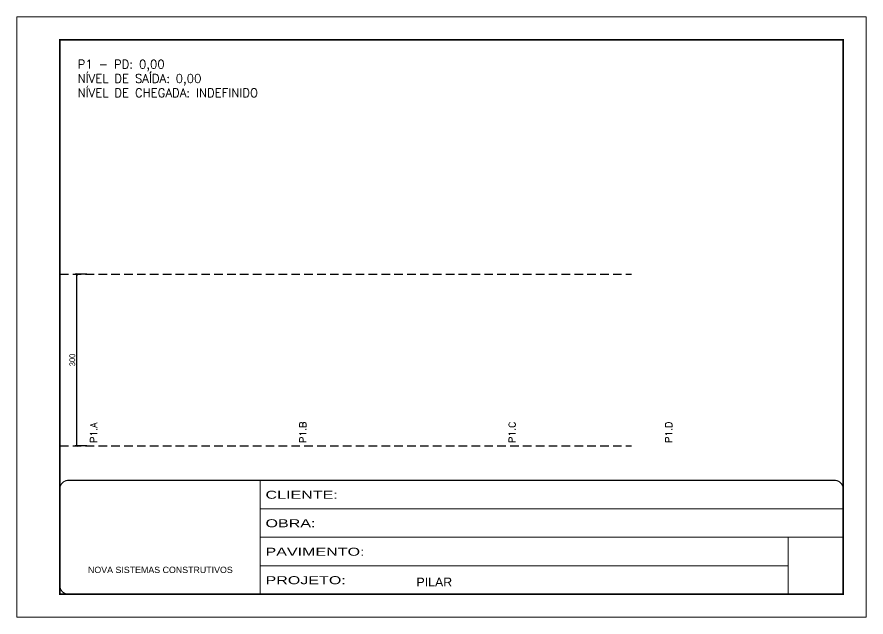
# Model space of a CAD drawing. Extents: x -7297 to 3875, y -901 to 149.
# Drawn here: x -7297 to -5812, y -901 to 149 of the extents above; entities that cross this region are included whole.
import ezdxf

# ---------------------------------------------------------------- set-up
doc = ezdxf.new("R2010")
doc.units = 0
doc.linetypes.add('CONTINUO', pattern=[0])
doc.linetypes.add('DASHED', pattern=[0.75, 0.5, -0.25])
doc.layers.get('0').update_dxf_attribs({"color": 1, "lineweight": 9})
for name, color, linetype in [('COTA', 241, 'Continuous'), ('NOMENCLATURA', 7, 'Continuous'), ('Nível', 160, 'Continuous'), ('P-NOTAS', 7, 'Continuous')]:
    doc.layers.add(name, color=color, linetype=linetype)
doc.layers.add('Folhas', color=255, linetype='Continuous', lineweight=9)
doc.layers.add('SARRAFO DE PRESSAO', color=251, linetype='DASHED', lineweight=9)
doc.styles.add('ARIAL', font='arial.ttf', dxfattribs={"height": 12})
doc.styles.add('COTA TECNICA', font='techl___.ttf', dxfattribs={"height": 10})
doc.styles.add('Romans', font='romans.shx', dxfattribs={"height": 12})
doc.styles.add('Tecnologia', font='')
doc.styles.get('Tecnologia').set_extended_font_data('Forgotten Futurist')
doc.dimstyles.new('PAINEL-NOVA', dxfattribs={"dimtxt": 10, "dimasz": 3, "dimexe": 3, "dimexo": 3, "dimgap": 3, "dimtad": 1, "dimdec": 1, "dimzin": 12, "dimdsep": 46, "dimtxsty": 'COTA TECNICA', "dimblk1": 'OBLIQUE', "dimblk2": 'OBLIQUE', "dimsah": 1, "dimcen": 0.9, "dimclrd": 4, "dimclre": 4, "dimclrt": 240, "dimadec": 1, "dimazin": 3, "dimtfac": 1, "dimtdec": 1, "dimtix": 1, "dimtmove": 0, "dimatfit": 3, "dimfxl": 1, "dimtolj": 1, "dimtzin": 12, "dimarcsym": 0})

# ---------------------------------------------------------------- blocks, each defined once
blk = doc.blocks.new('_Oblique')
at = {"color": 0, "linetype": 'ByBlock', "lineweight": -2}
blk.add_line((-0.5, -0.5), (0.5, 0.5), dxfattribs=at)
blk = doc.blocks.new('*D4597')
at = {"layer": 'Defpoints', "color": 0, "linetype": 'Continuous', "ltscale": 30, "transparency": 16777216}
for p in [(-7192.2, -301.5), (-7172.2, -301.5), (-7172.2, -601.5)]:
    blk.add_point(p, dxfattribs=at)
at = {"layer": 'P-NOTAS', "color": 4, "linetype": 'Continuous', "lineweight": -2, "ltscale": 30, "transparency": 16777216}
for p, q in [((-7175.2, -301.5), (-7195.2, -301.5)), ((-7192.2, -601.5), (-7192.2, -301.5)), ((-7175.2, -601.5), (-7195.2, -601.5))]:
    blk.add_line(p, q, dxfattribs=at)
at = {"layer": 'P-NOTAS', "color": 4, "linetype": 'Continuous', "lineweight": -2, "ltscale": 30, "transparency": 16777216, "xscale": 3, "yscale": 3, "zscale": 3}
for p, rotation in [((-7192.2, -301.5), 90), ((-7192.2, -601.5), 270)]:
    blk.add_blockref('_Oblique', p, dxfattribs=dict(at, rotation=rotation))
at = {"layer": 'P-NOTAS', "color": 240, "linetype": 'Continuous', "ltscale": 30, "transparency": 16777216, "insert": (-7200.4, -451.5), "char_height": 10, "attachment_point": 5, "rotation": 90, "style": 'COTA TECNICA'}
blk.add_mtext('\\A1;300', dxfattribs=at)
blk = doc.blocks.new('9999999999')
at = {"color": 30, "linetype": 'CONTINUO'}
for p, q in [((98564.6, 34230.2), (98564.6, 34429.4)), ((98564.6, 34379.6), (99584, 34379.6)), ((98564.6, 34329.8), (99488, 34329.8)), ((99584, 34329.8), (99488, 34329.8)), ((99488, 34329.8), (99488, 34230.2)), ((98564.6, 34280), (99488, 34280))]:
    blk.add_line(p, q, dxfattribs=at)
at = {"color": 30, "linetype": 'CONTINUO', "const_width": 2}
blk.add_lwpolyline([(99584, 34230.2), (99584, 34414.4, 0.414214), (99569, 34429.4), (98229, 34429.4, 0.414214), (98214, 34414.4), (98214, 34245.2, 0.414214), (98229, 34230.2), (99584, 34230.2)], format="xyb", dxfattribs=at)
at = {"layer": 'Folhas'}
blk.add_lwpolyline([(98139, 34190.2), (99624, 34190.2), (99624, 35240.2), (98139, 35240.2)], close=True, dxfattribs=at)
at = {"layer": 'Folhas', "color": 30, "const_width": 3}
blk.add_lwpolyline([(98214, 34230.2), (99584, 34230.2), (99584, 35200.2), (98214, 35200.2)], close=True, dxfattribs=at)
at = {"color": 7, "linetype": 'Continuous', "ltscale": 5, "style": 'ARIAL'}
for s, height, p in [('NOVA SISTEMAS CONSTRUTIVOS', 11.059, (98263.2, 34267.2)), ('PILAR', 15.48, (98837.7, 34243.7))]:
    blk.add_text(s, height=height, dxfattribs=at).set_placement(p)
at = {"layer": 'Folhas', "color": 7, "style": 'Tecnologia', "width": 1.5}
for s, p in [('CLIENTE:', (98573.7, 34397.2)), ('OBRA:', (98573.7, 34347.3)), ('PAVIMENTO:', (98573.7, 34297.5)), ('PROJETO:', (98573.7, 34247.7))]:
    blk.add_text(s, height=14, dxfattribs=at).set_placement(p)
blk = doc.blocks.new('MULDURA')
at = {"layer": 'SARRAFO DE PRESSAO', "color": 6, "linetype": 'ByBlock'}
blk.add_blockref('9999999999', (-98214, -34528), dxfattribs=at)

msp = doc.modelspace()

# ---------------------------------------------------------------- linework, layer by layer
at = {"layer": 'Nível', "linetype": 'DASHED', "ltscale": 30}
for points in [[(-7222.17, -301.55), (-6222.17, -301.55)], [(-7222.17, -601.55), (-6222.17, -601.55)]]:
    msp.add_lwpolyline(points, dxfattribs=at)

# ---------------------------------------------------------------- block references
at = {"layer": 'COTA', "linetype": 'Continuous', "ltscale": 30}
msp.add_blockref('MULDURA', (-7222.17, -563.55), dxfattribs=at)

# ---------------------------------------------------------------- texts
at = {"layer": 'NOMENCLATURA', "linetype": 'Continuous', "ltscale": 30, "style": 'Romans'}
for s, p in [('P1 - PD: 0,00', (-7191.17, 58.45)), ('NÍVEL DE SAÍDA: 0,00', (-7191.17, 33.45)), ('NÍVEL DE CHEGADA: INDEFINIDO', (-7191.17, 8.45))]:
    msp.add_text(s, height=15, dxfattribs=at).set_placement(p)
for s, p in [('P1.A', (-7157.17, -596.55)), ('P1.B', (-6791.17, -596.55)), ('P1.C', (-6425.17, -596.55)), ('P1.D', (-6151.17, -596.55))]:
    msp.add_text(s, height=12, rotation=90, dxfattribs=at).set_placement(p)

# ---------------------------------------------------------------- dimensions: what is measured, and where the dimension line sits
at = {"layer": 'P-NOTAS', "linetype": 'Continuous', "ltscale": 30}
dim = msp.add_linear_dim(base=(-7192.17, -301.55), p1=(-7172.17, -601.55), p2=(-7172.17, -301.55), angle=90, dimstyle='PAINEL-NOVA', dxfattribs=at)
dim.commit()
dim.dimension.update_dxf_attribs({"geometry": '*D4597', "text_midpoint": (-7200.39, -451.55)})

doc.saveas('drawing.dxf')
